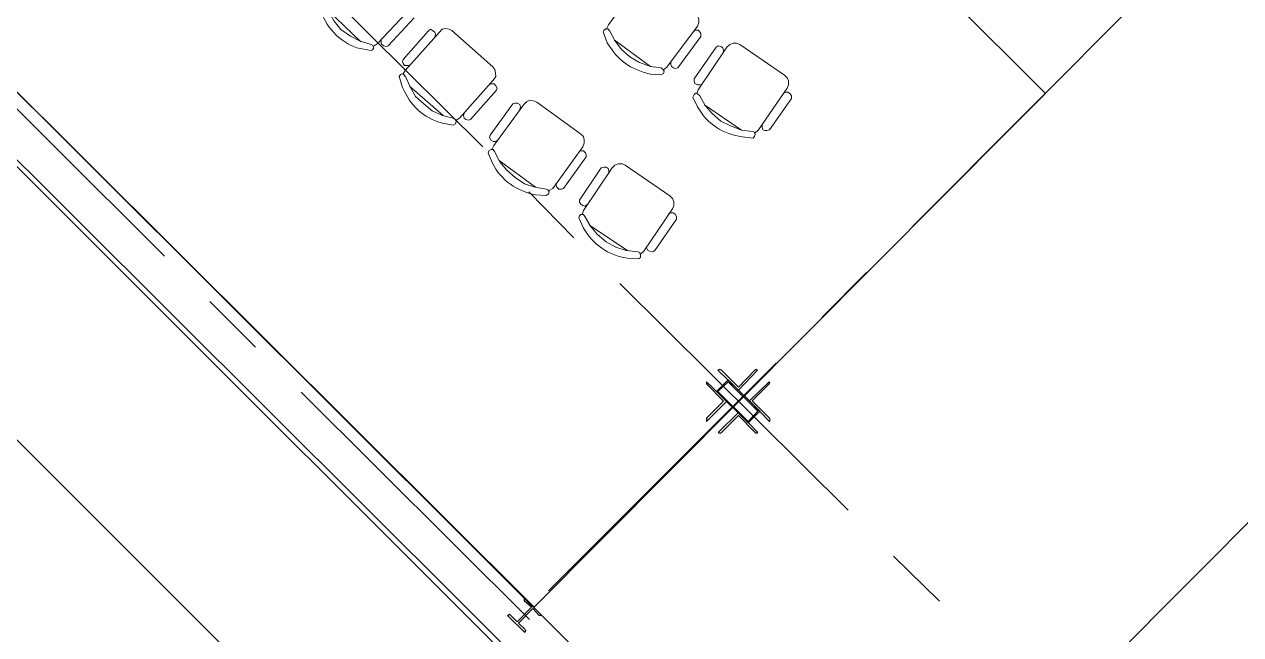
# Model space of a CAD drawing. Header units: inches. Extents: x 6322 to 85903, y -36042 to 7673.
# Drawn here: x 63171.3 to 63473, y 5046.9 to 5198.3 of the extents above; entities that cross this region are included whole.
import ezdxf

# ---------------------------------------------------------------- set-up
doc = ezdxf.new("R2010")
doc.units = ezdxf.units.IN
doc.header["$LTSCALE"] = 10
doc.linetypes.add('Amconstr', pattern=[9999, 9999, 0])
for name, color, linetype in [('FOOTPATH', 1, 'Continuous'), ('FURN', 6, 'Continuous'), ('Plot Boundary', 1, 'Continuous')]:
    doc.layers.add(name, color=color, linetype=linetype)

# ---------------------------------------------------------------- blocks, each defined once
blk = doc.blocks.new('pdf plan')
at = {"color": 7, "linetype": 'Continuous', "lineweight": 5, "true_color": 0x000007}
for p, q in [((626.313, 284.57), (626.511, 284.041)), ((614.569, 283.777), (615.099, 283.677)), ((616.455, 282.42), (616.62, 281.891)), ((628.595, 282.52), (629.124, 282.486)), ((630.646, 281.395), (630.878, 280.932)), ((618.539, 280.171), (619.068, 280.072)), ((633.028, 279.476), (633.557, 279.41)), ((620.755, 278.715), (620.954, 278.219)), ((623.038, 276.697), (623.567, 276.664)), ((625.122, 275.573), (625.353, 275.077)), ((627.47, 273.621), (628, 273.588))]:
    blk.add_line(p, q, dxfattribs=at)
at = {"color": 7, "linetype": 'Continuous', "lineweight": -2, "true_color": 0x000007}
for points in [[(582.052, 294.362), (583.706, 295.983), (625.783, 253.872), (624.129, 252.252)], [(632.002, 268.196), (631.936, 268.229), (631.837, 268.196), (632.829, 267.237), (633.756, 268.196), (633.689, 268.229), (633.623, 268.196), (632.829, 267.369)], [(633.293, 265.649), (631.771, 267.171), (632.333, 267.733), (633.855, 266.211)], [(633.293, 265.715), (631.837, 267.171), (632.333, 267.634), (633.756, 266.211)], [(633.623, 265.186), (633.689, 265.153), (633.756, 265.186), (632.829, 266.145), (631.837, 265.186), (631.936, 265.153), (632.002, 265.186), (632.829, 266.013)], [(622.475, 255.692), (622.509, 255.626), (622.475, 255.526), (621.648, 256.353), (621.748, 256.42), (621.814, 256.353), (622.112, 256.056), (622.806, 256.75), (622.475, 257.048), (622.475, 257.114), (622.475, 257.18), (623.302, 256.353), (623.236, 256.353), (623.17, 256.353), (622.872, 256.684), (622.178, 255.99)]]:
    blk.add_lwpolyline(points, close=True, dxfattribs=at)
for points in [[(620.491, 279.013), (609.475, 289.996), (609.475, 289.996)], [(652.28, 286.158), (641.265, 275.143), (641.265, 275.143)], [(605.092, 273.753), (594.076, 284.769), (594.076, 284.769)], [(624.89, 274.613), (622.707, 276.83), (622.707, 276.83)], [(639.048, 272.926), (636.865, 270.743), (636.865, 270.743)], [(638.122, 261.415), (627.107, 272.397), (627.107, 272.397)], [(609.492, 269.354), (607.292, 271.554), (607.292, 271.554)], [(634.649, 268.527), (623.633, 257.544), (623.633, 257.544)], [(631.275, 267.634), (631.275, 267.601), (631.275, 267.534)], [(631.275, 267.634), (632.267, 266.707), (631.275, 265.715)], [(631.275, 265.88), (632.102, 266.707), (631.275, 267.534)], [(634.318, 265.715), (633.359, 266.707), (634.318, 267.634)], [(634.318, 267.534), (633.491, 266.707), (634.318, 265.88)], [(634.318, 267.534), (634.351, 267.601), (634.318, 267.634)], [(622.707, 256.155), (611.691, 267.171), (611.691, 267.171)], [(631.275, 265.88), (631.275, 265.814), (631.275, 265.715)], [(634.318, 265.715), (634.351, 265.814), (634.318, 265.88)], [(642.522, 257.015), (640.305, 259.198), (640.305, 259.198)]]:
    blk.add_lwpolyline(points, dxfattribs=at)
at = {"color": 7, "linetype": 'Continuous', "lineweight": 5, "true_color": 0x000007}
for points in [[(615.396, 284.008), (617.083, 285.794), (617.183, 285.927), (617.216, 286.125), (617.183, 286.258), (617.05, 286.423), (615.165, 288.209), (614.999, 288.275), (614.834, 288.342), (614.669, 288.275), (614.536, 288.176)], [(628.033, 286.919), (626.577, 284.901), (626.577, 284.901)], [(629.389, 282.85), (630.878, 284.835), (630.944, 285.001), (630.944, 285.166), (630.878, 285.331), (630.745, 285.464), (628.628, 286.985), (628.496, 287.085), (628.331, 287.085), (628.165, 287.018), (628.033, 286.919)], [(612.849, 286.092), (613.048, 285.596), (613.312, 285.1), (613.643, 284.703), (614.106, 284.372), (614.569, 284.14), (615.099, 283.975)], [(613.015, 285.629), (614.602, 284.107), (614.602, 284.107)], [(617.183, 285.265), (615.926, 283.909), (615.926, 283.909)], [(617.877, 284.637), (616.653, 283.247), (616.653, 283.247)], [(616.753, 282.718), (618.407, 284.57), (618.407, 284.57)], [(618.175, 284.339), (618.208, 284.471), (618.175, 284.57), (618.076, 284.637), (617.977, 284.703), (617.877, 284.637)], [(619.002, 284.637), (618.87, 284.703), (618.704, 284.736), (618.539, 284.703), (618.407, 284.57)], [(619.002, 284.637), (620.987, 282.883), (620.987, 282.883)], [(626.643, 284.604), (626.544, 284.703), (626.445, 284.703), (626.346, 284.637), (626.313, 284.57)], [(626.577, 284.901), (626.478, 284.703), (626.478, 284.703)], [(626.643, 284.604), (626.875, 284.14), (627.206, 283.71), (627.603, 283.347), (628.066, 283.082), (628.595, 282.883), (629.124, 282.817)], [(631.043, 284.339), (631.043, 284.471), (630.977, 284.57), (630.911, 284.637), (630.778, 284.637), (630.679, 284.57)], [(615.099, 283.677), (615.165, 283.71), (615.231, 283.81), (615.165, 283.942), (615.099, 283.975)], [(615.198, 283.876), (615.396, 284.008), (615.396, 284.008)], [(615.595, 284.207), (615.595, 284.107), (615.595, 284.008), (615.694, 283.909), (615.826, 283.876), (615.926, 283.909)], [(626.842, 284.174), (628.595, 282.883), (628.595, 282.883)], [(631.043, 284.339), (629.918, 282.817), (629.918, 282.817)], [(632.929, 283.942), (632.763, 284.008), (632.598, 284.008), (632.432, 283.942), (632.3, 283.81)], [(632.929, 283.942), (635.079, 282.453), (635.079, 282.453)], [(631.771, 283.81), (630.712, 282.288), (630.712, 282.288)], [(630.911, 281.759), (632.3, 283.81), (632.3, 283.81)], [(632.135, 283.578), (632.135, 283.677), (632.102, 283.777), (632.002, 283.843), (631.87, 283.876), (631.771, 283.81)], [(616.653, 283.247), (616.62, 283.148), (616.653, 283.049), (616.72, 282.95), (616.852, 282.95), (616.951, 282.95)], [(621.02, 282.255), (621.119, 282.42), (621.119, 282.586), (621.086, 282.751), (620.987, 282.883)], [(629.124, 282.486), (629.224, 282.553), (629.257, 282.652), (629.191, 282.751), (629.124, 282.817)], [(629.224, 282.718), (629.389, 282.85), (629.389, 282.85)], [(629.588, 283.082), (629.588, 282.983), (629.621, 282.883), (629.72, 282.817), (629.819, 282.784), (629.918, 282.817)], [(616.753, 282.42), (616.686, 282.52), (616.587, 282.553), (616.521, 282.52), (616.455, 282.42)], [(616.753, 282.718), (616.653, 282.553), (616.653, 282.553)], [(616.753, 282.453), (616.984, 281.924), (617.249, 281.461), (617.646, 281.097), (618.043, 280.766), (618.539, 280.535), (619.068, 280.402)], [(621.02, 282.255), (619.366, 280.402), (619.366, 280.402)], [(630.712, 282.288), (630.712, 282.156), (630.745, 282.056), (630.878, 281.99), (630.977, 281.99), (631.076, 282.023)], [(635.211, 281.825), (635.277, 281.99), (635.277, 282.189), (635.211, 282.321), (635.079, 282.453)], [(618.572, 280.535), (616.951, 281.957), (616.951, 281.957)], [(621.152, 281.759), (619.895, 280.336), (619.895, 280.336)], [(621.152, 281.759), (621.185, 281.858), (621.119, 281.957), (621.053, 282.056), (620.921, 282.056), (620.821, 282.023)], [(630.977, 281.461), (630.878, 281.56), (630.778, 281.593), (630.712, 281.527), (630.646, 281.395)], [(630.911, 281.759), (630.845, 281.593), (630.845, 281.593)], [(635.211, 281.825), (633.822, 279.807), (633.822, 279.807)], [(635.41, 281.329), (635.41, 281.461), (635.343, 281.56), (635.244, 281.626), (635.145, 281.626), (635.046, 281.593)], [(621.946, 281.097), (620.855, 279.575), (620.855, 279.575)], [(622.475, 281.064), (621.02, 279.079), (621.02, 279.079)], [(622.277, 280.832), (622.31, 280.932), (622.277, 281.064), (622.178, 281.13), (622.045, 281.13), (621.946, 281.097)], [(623.865, 276.995), (625.32, 279.013), (625.386, 279.178), (625.386, 279.344), (625.353, 279.509), (625.221, 279.642), (623.104, 281.163), (622.939, 281.229), (622.773, 281.262), (622.608, 281.196), (622.475, 281.064)], [(630.977, 281.461), (631.242, 280.998), (631.572, 280.601), (632.002, 280.237), (632.466, 280.005), (632.995, 279.807), (633.524, 279.741)], [(632.995, 279.807), (631.208, 281.031), (631.208, 281.031)], [(635.41, 281.329), (634.351, 279.807), (634.351, 279.807)], [(619.597, 280.634), (619.564, 280.535), (619.597, 280.402), (619.697, 280.336), (619.796, 280.303), (619.895, 280.336)], [(619.068, 280.072), (619.167, 280.138), (619.201, 280.237), (619.167, 280.336), (619.068, 280.402)], [(619.201, 280.303), (619.366, 280.402), (619.366, 280.402)], [(633.987, 280.072), (633.987, 279.939), (634.02, 279.807), (634.12, 279.774), (634.219, 279.774), (634.351, 279.807)], [(620.855, 279.575), (620.821, 279.476), (620.888, 279.344), (620.987, 279.278), (621.119, 279.278), (621.218, 279.344)], [(633.557, 279.41), (633.623, 279.509), (633.656, 279.609), (633.623, 279.708), (633.524, 279.741)], [(633.623, 279.642), (633.822, 279.807), (633.822, 279.807)], [(621.053, 278.782), (620.987, 278.881), (620.888, 278.881), (620.788, 278.815), (620.755, 278.715)], [(621.02, 279.079), (620.921, 278.881), (620.921, 278.881)], [(621.053, 278.782), (621.318, 278.285), (621.648, 277.888), (622.045, 277.524), (622.509, 277.227), (623.005, 277.061), (623.567, 276.962)], [(625.486, 278.517), (625.486, 278.616), (625.453, 278.715), (625.353, 278.815), (625.221, 278.815), (625.122, 278.748)], [(621.285, 278.351), (623.038, 277.061), (623.038, 277.061)], [(625.486, 278.517), (624.394, 276.995), (624.394, 276.995)], [(627.371, 278.12), (627.239, 278.186), (627.04, 278.186), (626.875, 278.12), (626.743, 277.988)], [(627.371, 278.12), (629.521, 276.631), (629.521, 276.631)], [(626.213, 277.988), (625.155, 276.433), (625.155, 276.433)], [(625.353, 275.937), (626.743, 277.988), (626.743, 277.988)], [(626.577, 277.723), (626.577, 277.855), (626.544, 277.955), (626.445, 278.021), (626.346, 278.021), (626.213, 277.988)], [(623.567, 276.664), (623.666, 276.731), (623.699, 276.83), (623.633, 276.929), (623.567, 276.962)], [(623.699, 276.896), (623.865, 276.995), (623.865, 276.995)], [(624.03, 277.26), (624.03, 277.161), (624.063, 277.061), (624.163, 276.962), (624.295, 276.962), (624.394, 276.995)], [(625.155, 276.433), (625.155, 276.334), (625.221, 276.234), (625.32, 276.168), (625.42, 276.135), (625.519, 276.201)], [(629.654, 276.003), (629.72, 276.168), (629.72, 276.334), (629.654, 276.499), (629.521, 276.631)], [(625.42, 275.639), (625.353, 275.738), (625.221, 275.738), (625.155, 275.672), (625.122, 275.573)], [(625.353, 275.937), (625.287, 275.738), (625.287, 275.738)], [(629.654, 276.003), (628.264, 273.952), (628.264, 273.952)], [(629.852, 275.507), (629.852, 275.639), (629.786, 275.738), (629.687, 275.804), (629.588, 275.804), (629.455, 275.771)], [(625.42, 275.639), (625.684, 275.176), (626.015, 274.779), (626.445, 274.415), (626.908, 274.15), (627.404, 273.985), (627.967, 273.919)], [(627.47, 273.985), (625.651, 275.209), (625.651, 275.209)], [(629.852, 275.507), (628.794, 273.985), (628.794, 273.985)], [(628.099, 273.82), (628.264, 273.952), (628.264, 273.952)], [(628.43, 274.217), (628.397, 274.117), (628.463, 273.985), (628.562, 273.952), (628.694, 273.919), (628.794, 273.985)], [(628, 273.588), (628.099, 273.654), (628.099, 273.753), (628.066, 273.886), (627.967, 273.919)]]:
    blk.add_lwpolyline(points, dxfattribs=at)
for points in [[(612.684, 285.563), (612.982, 284.736), (613.709, 283.975), (614.569, 283.777)], [(626.511, 284.041), (627.04, 283.181), (627.603, 282.751), (628.595, 282.52)], [(616.62, 281.891), (616.984, 281.031), (617.613, 280.402), (618.539, 280.171)], [(630.878, 280.932), (631.308, 280.105), (632.135, 279.609), (633.028, 279.476)], [(620.954, 278.219), (621.351, 277.425), (622.178, 276.83), (623.038, 276.697)], [(625.353, 275.077), (625.816, 274.283), (626.544, 273.753), (627.47, 273.621)]]:
    blk.add_open_spline(points, degree=3, dxfattribs=at)
at = {"layer": 'FURN', "linetype": 'Amconstr', "lineweight": 25}
for points in [[(611.36, 317.881), (647.714, 281.526)], [(586.584, 293.105), (622.939, 256.75)], [(649.333, 283.211), (622.939, 256.75)]]:
    blk.add_lwpolyline(points, dxfattribs=at)
blk.add_lwpolyline([(650.391, 253.734), (653.698, 250.428), (673.54, 270.269), (670.233, 273.576)], close=True, dxfattribs=at)
at = {"layer": 'Plot Boundary', "color": 5, "lineweight": -3}
blk.add_lwpolyline([(565.714, 310.479), (633.625, 378.151), (726.055, 285.395), (658.145, 217.723)], close=True, dxfattribs=at)

msp = doc.modelspace()

# ---------------------------------------------------------------- linework, layer by layer
at = {"layer": 'FOOTPATH'}
msp.add_lwpolyline([(60943.3098, 6037.65715), (63058.56644, 6037.65715), (63894.59773, 5201.62585), (63478.81895, 4785.84707), (62815.00886, 5449.65715), (61309.3098, 5449.65715), (61309.3098, 5350.45736), (60943.3098, 5350.45736)], close=True, dxfattribs=at)

# ---------------------------------------------------------------- block references
at = {"linetype": 'Amconstr', "lineweight": 25, "xscale": 5.131858713091743, "yscale": 5.131858713091743, "zscale": 5.131858713091743, "rotation": 0.100856521769071}
msp.add_blockref('pdf plan', (60103.28593, 3730.46186), dxfattribs=at)

doc.saveas('drawing.dxf')
